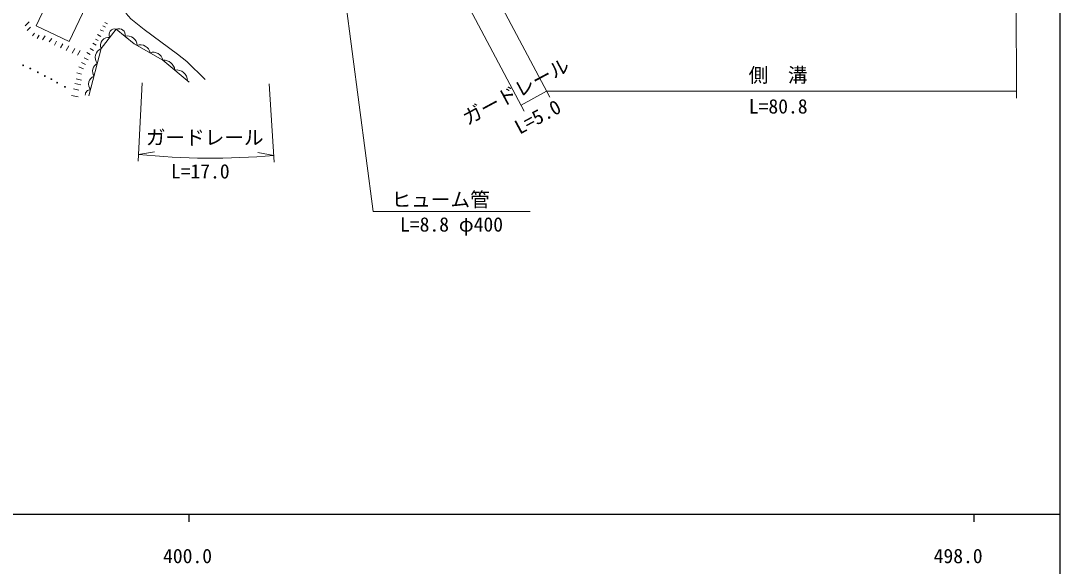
# Model space of a CAD drawing. Units: millimetres, scale not verified. Extents: x 40000 to 680000, y 20000 to 380000.
# Drawn here: x 446600 to 579000, y 198357 to 267815 of the extents above; entities that cross this region are included whole.
import ezdxf
from ezdxf.enums import TextEntityAlignment as Align

# ---------------------------------------------------------------- set-up
doc = ezdxf.new("R2010")
doc.units = ezdxf.units.MM
doc.header["$LTSCALE"] = 1000
for name, color, linetype, lineweight in [('M-BGD', 7, 'Continuous', 13), ('M-STR-HTXT', 7, 'Continuous', 13), ('M-TTL-BAND', 7, 'Continuous', 25)]:
    doc.layers.add(name, color=color, linetype=linetype, lineweight=lineweight)
doc.styles.add('ＭＳ ゴシック', font='')
doc.styles.get('ＭＳ ゴシック').set_extended_font_data('MS Gothic')

msp = doc.modelspace()

# ---------------------------------------------------------------- linework, layer by layer
at = {"layer": 'M-BGD'}
for p, q in [((447659, 267688), (447151, 267180)), ((457311, 267603), (457650, 267434)), ((447828, 267011), (447405, 266587)), ((448336, 266249), (448082, 265910)), ((456718, 266672), (457142, 266503)), ((457057, 267180), (457396, 267011)), ((448929, 265995), (448675, 265571)), ((449691, 265910), (449352, 265402)), ((450538, 265571), (450199, 265148)), ((451130, 265233), (450876, 264725)), ((451977, 264894), (451638, 264386)), ((455787, 264979), (456210, 264725)), ((456126, 265487), (456464, 265317)), ((456380, 266079), (456803, 265825)), ((452739, 264640), (452400, 264047)), ((453501, 264301), (453162, 263709)), ((454178, 264047), (453840, 263455)), ((455025, 263793), (455448, 263539)), ((455448, 264301), (455872, 264047)), ((454348, 262523), (454856, 262269)), ((454686, 263116), (455194, 262862)), ((453755, 261169), (454348, 260999)), ((454009, 261931), (454602, 261677)), ((453501, 259814), (454263, 259645)), ((453670, 260407), (454348, 260237)), ((453078, 258290), (453924, 258121)), ((453332, 259137), (454009, 258967))]:
    msp.add_line(p, q, dxfattribs=at)
msp.add_lwpolyline([(448558, 267159), (452756, 265175), (456144, 272346), (454070, 273326), (453449, 272012), (451324, 273015)], close=True, dxfattribs=at)
for points in [[(470102, 260345), (467739, 262630), (466562, 263570), (462314, 266696), (460617, 268056), (460042, 268757), (458494, 273948)], [(455286, 258266), (456835, 264279), (458770, 266746), (461055, 264896), (464700, 262821), (468037, 260017)]]:
    msp.add_lwpolyline(points, dxfattribs=at)
for centre in [(446903, 262143), (447807, 261743), (448775, 261260), (449658, 260776), (450499, 260376), (451235, 259935), (452223, 259409)]:
    msp.add_circle(centre, 53.3, dxfattribs=at)
for centre, radius, start, end in [((458547, 266081), 702, 71.4674, 212.33325), ((459095, 266016), 799, 347.95207, 114.04572), ((457804, 264671), 1045, 81.74437, 202.05629), ((460182, 264648), 1240, 1.81482, 104.2354), ((457332, 263145), 1238, 113.69617, 217.405), ((461836, 263491), 1267, 11.56848, 109.1318), ((463472, 262552), 1257, 12.34796, 108.35231), ((456879, 261393), 1132, 117.87623, 213.22494), ((464744, 261318), 1504, 8.24143, 91.67547), ((466462, 260183), 1370, 0.25598, 99.66092), ((456320, 259752), 1092, 110.85957, 220.2416), ((455477, 258390), 656, 89.15882, 182.46441)]:
    msp.add_arc(centre, radius, start, end, dxfattribs=at)
at = {"layer": 'M-STR-HTXT'}
for p, q in [((573314, 297481), (573432, 257975)), ((486561, 281276), (491471, 243509)), ((502120, 280426), (513969, 258075)), ((498950, 278534), (510722, 256326)), ((462055, 259916), (461546, 249944)), ((478235, 259768), (478873, 249814)), ((513566, 258835), (510320, 257086)), ((573430, 258835), (513566, 258835)), ((461590, 250803), (463624, 251135)), ((478818, 250673), (476787, 251024)), ((491471, 243509), (511471, 243509))]:
    msp.add_line(p, q, dxfattribs=at)
msp.add_arc((470879, 339994), 89674, 264.05385, 275.07895, dxfattribs=at)
at = {"layer": 'M-TTL-BAND'}
for p, q in [((579000, 20000), (579000, 370000)), ((40000, 205000), (579000, 205000)), ((468000, 205000), (468000, 204000)), ((568000, 205000), (568000, 204000))]:
    msp.add_line(p, q, dxfattribs=at)

# ---------------------------------------------------------------- texts
at = {"layer": 'M-STR-HTXT', "style": 'ＭＳ ゴシック'}
for s, p in [('ガードレール', (503749, 253983)), ('L=5.0', (510396, 252811))]:
    msp.add_text(s, height=1833, rotation=28.314, dxfattribs=at).set_placement(p, align=Align.BOTTOM_LEFT)
for s, p in [('側\u3000溝', (539309, 259434)), ('L=80.8', (539341, 255456)), ('ガードレール', (462531, 251491)), ('L=17.0', (465722, 247182)), ('ヒューム管', (493829, 243585)), ('L=8.8 φ400', (494911, 240418))]:
    msp.add_text(s, height=1833, dxfattribs=at).set_placement(p, align=Align.BOTTOM_LEFT)
at = {"layer": 'M-TTL-BAND', "style": 'ＭＳ ゴシック'}
for s, p in [('400.0', (467844, 198195)), ('498.0', (566000, 198195))]:
    msp.add_text(s, height=1833, dxfattribs=at).set_placement(p, align=Align.BOTTOM_CENTER)

doc.saveas('drawing.dxf')
